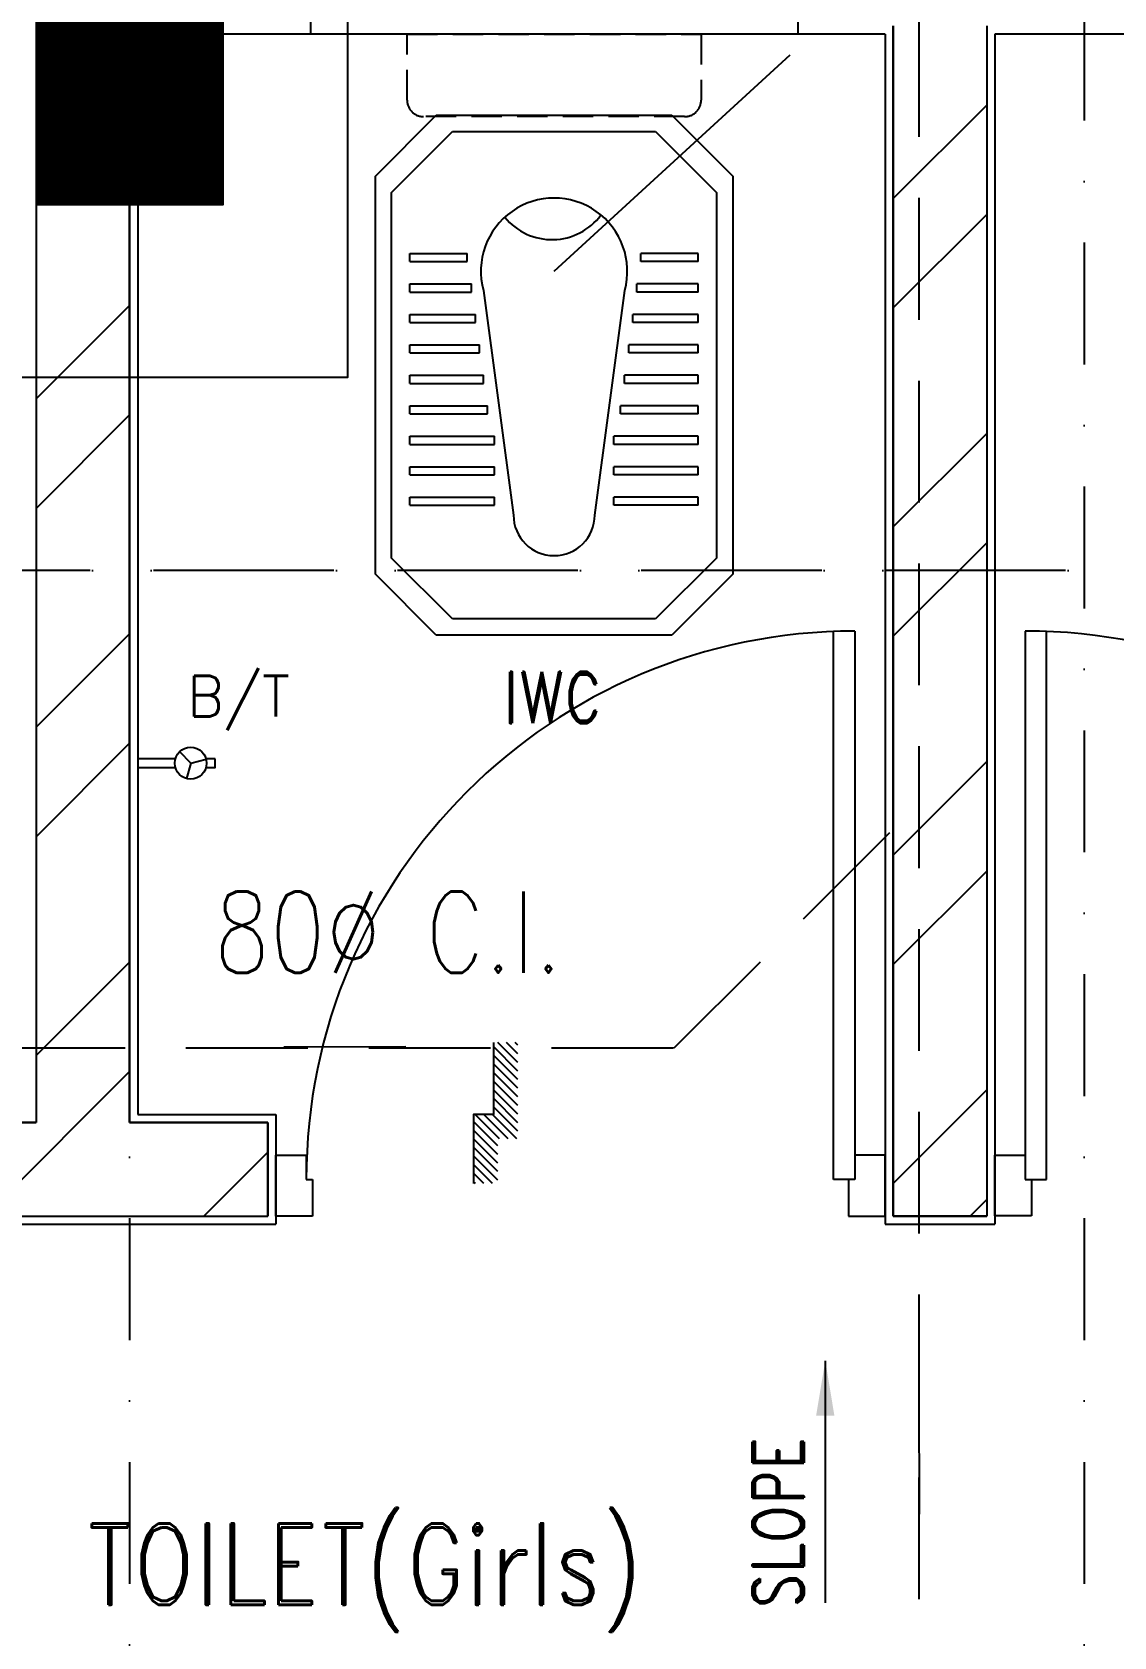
# Model space of a CAD drawing. Extents: x -437689 to -407696, y -55787 to -37037.
# Drawn here: x -435365 to -434699, y -42565 to -41577 of the extents above; entities that cross this region are included whole.
import ezdxf
from ezdxf.enums import TextEntityAlignment as Align

# ---------------------------------------------------------------- set-up
doc = ezdxf.new("R2010")
doc.units = 0
doc.header["$LTSCALE"] = 150
doc.header["$MEASUREMENT"] = 0
for name, pattern in [('DASHDOT', [1, 0.5, -0.25, 0, -0.25]), ('DASHED', [0.75, 0.5, -0.25]), ('HIDDEN2', [0.1875, 0.125, -0.0625])]:
    doc.linetypes.add(name, pattern=pattern)
doc.layers.get('0').update_dxf_attribs({"linetype": 'CONTINUOUS'})
for name, color, linetype in [('5MM', 6, 'CONTINUOUS'), ('COL', 2, 'CONTINUOUS'), ('DIM', 6, 'CONTINUOUS'), ('DOOR', 31, 'CONTINUOUS'), ('DR', 6, 'CONTINUOUS'), ('DROP', 64, 'CONTINUOUS'), ('GRID', 252, 'DASHDOT'), ('TEXT', 7, 'CONTINUOUS'), ('TOILET', 9, 'CONTINUOUS'), ('TXT', 7, 'CONTINUOUS'), ('WALL', 7, 'CONTINUOUS'), ('WASTE', 3, 'DASHED')]:
    doc.layers.add(name, color=color, linetype=linetype)
doc.styles.add('ROMANS', font='romans.shx', dxfattribs={"height": 200})
doc.styles.add('T', font='romans.shx', dxfattribs={"height": 450})
doc.styles.add('TESTI', font='ROMAND.SHX')

# ---------------------------------------------------------------- blocks, each defined once
blk = doc.blocks.new('*X0')
at = {"color": 0}
for p, q in [((12813.4, 9935), (12788.4, 9960)), ((12820.5, 9936.7), (12795.5, 9961.7)), ((12829.3, 9936.7), (12804.3, 9961.7)), ((12838.2, 9936.7), (12813.2, 9961.7)), ((12847, 9936.7), (12822, 9961.7)), ((12855.8, 9936.7), (12830.8, 9961.7)), ((12859.3, 9942.1), (12839.7, 9961.7)), ((12859.3, 9951), (12848.5, 9961.7)), ((12859.3, 9959.8), (12857.4, 9961.7)), ((12813.4, 9926.1), (12788.4, 9951.1)), ((12734.9, 9916.2), (12714.5, 9936.6)), ((12726.1, 9916.2), (12714.5, 9927.8)), ((12743.8, 9916.2), (12718.8, 9941.2)), ((12752.6, 9916.2), (12727.6, 9941.2)), ((12761.4, 9916.2), (12736.4, 9941.2)), ((12770.3, 9916.2), (12745.3, 9941.2)), ((12779.1, 9916.2), (12754.1, 9941.2)), ((12788, 9916.2), (12763, 9941.2)), ((12796.8, 9916.2), (12771.8, 9941.2)), ((12805.6, 9916.2), (12780.6, 9941.2)), ((12813.4, 9917.3), (12788.4, 9942.3)), ((12717.3, 9916.2), (12714.5, 9918.9))]:
    blk.add_line(p, q, dxfattribs=at)

msp = doc.modelspace()

# ---------------------------------------------------------------- linework, layer by layer
at = {"color": 9, "linetype": 'HIDDEN2'}
for p, q in [((-435133.77, -41618.8), (-435133.77, -41578.08)), ((-435133.77, -41578.08), (-434952.81, -41578.08)), ((-434952.81, -41578.08), (-434952.81, -41618.8)), ((-434962.94, -41628.93), (-435123.64, -41628.93))]:
    msp.add_line(p, q, dxfattribs=at)
for q in [(-435273.72, -42019.81), (-435269.61, -42036.25), (-435257.43, -42024.47)]:
    msp.add_line((-435266.92, -42026.84), q)
for points in [[(-435276.33, -42024.17), (-435299.54, -42024.17), (-435299.54, -42029.52), (-435276.33, -42029.52)], [(-435257.51, -42029.52), (-435251.8, -42029.52), (-435251.8, -42024.17)], [(-435251.8, -42024.17), (-435257.51, -42024.17)]]:
    msp.add_lwpolyline(points)
msp.add_circle((-435266.92, -42026.84), 9.79)
for centre, start, end in [((-435123.64, -41618.8), 180, 270), ((-434962.94, -41618.8), 270, 360)]:
    msp.add_arc(centre, 10.12, start, end, dxfattribs=at)
at = {"layer": '5MM'}
msp.add_lwpolyline([(-435080.59, -42198.77), (-435080.59, -42243.08), (-435092.89, -42243.08), (-435092.89, -42285.6)], dxfattribs=at)
at = {"layer": 'COL', "const_width": 115}
msp.add_lwpolyline([(-435304.54, -41683.08), (-435304.54, -41458.08)], dxfattribs=at)
at = {"layer": 'COL'}
msp.add_lwpolyline([(-435362.04, -41458.08), (-435362.04, -41683.08), (-435362.04, -41683.08), (-435247.04, -41683.08), (-435247.04, -41458.08)], dxfattribs=at)
at = {"layer": 'DOOR', "color": 8}
for p, q in [((-434871.42, -42283.08), (-434871.42, -41945.84)), ((-434858.29, -41945.58), (-434858.29, -42283.08)), ((-434753.29, -41945.54), (-434753.29, -42283.04)), ((-434740.17, -42283.04), (-434740.17, -41945.8)), ((-435214.54, -42305.58), (-435214.54, -42268.08)), ((-435214.54, -42268.08), (-435195.79, -42268.08)), ((-435195.79, -42268.08), (-435195.79, -42283.08)), ((-434839.54, -42268.08), (-434858.29, -42268.08)), ((-434858.29, -42268.08), (-434858.29, -42283.08)), ((-434839.54, -42305.58), (-434839.54, -42268.08)), ((-434777.04, -42269.72), (-434777.04, -42305.58)), ((-434772.04, -42305.54), (-434772.04, -42268.04)), ((-434772.04, -42268.04), (-434753.29, -42268.04)), ((-434753.29, -42268.04), (-434753.29, -42283.04)), ((-435195.79, -42283.08), (-435192.04, -42283.08)), ((-435192.04, -42283.08), (-435192.04, -42305.58)), ((-434858.29, -42283.08), (-434871.42, -42283.08)), ((-434858.29, -42283.08), (-434862.04, -42283.08)), ((-434862.04, -42283.08), (-434862.04, -42305.58)), ((-434753.29, -42283.04), (-434749.54, -42283.04)), ((-434753.29, -42283.04), (-434740.17, -42283.04)), ((-434749.54, -42283.04), (-434749.54, -42305.54)), ((-435192.04, -42305.58), (-435214.54, -42305.58)), ((-434862.04, -42305.58), (-434839.54, -42305.58)), ((-434749.54, -42305.54), (-434772.04, -42305.54))]:
    msp.add_line(p, q, dxfattribs=at)
for centre, start, end in [((-434858.29, -42283.08), 90, 180), ((-434753.29, -42283.04), 0, 90)]:
    msp.add_arc(centre, 337.5, start, end, dxfattribs=at)
at = {"layer": 'DR', "linetype": 'CONTINUOUS', "ltscale": 900}
msp.add_line((-435043.29, -41724.12), (-434898.05, -41590.8), dxfattribs=at)
msp.add_lwpolyline([(-435170.42, -41521.78), (-435170.42, -41789.51), (-435593.26, -41789.51), (-435643.66, -41789.51)], dxfattribs=at)
at = {"layer": 'GRID'}
for p, q in [((-435304.54, -38254.18), (-435304.54, -43799.85)), ((-434717.04, -38254.18), (-434717.04, -43799.85)), ((-432813.24, -41908.3), (-436565.54, -41908.3)), ((-432777.17, -41908.3), (-436565.54, -41908.3))]:
    msp.add_line(p, q, dxfattribs=at)
at = {"layer": 'TOILET'}
for p, q in [((-435153.29, -41665.58), (-435115.79, -41628.08)), ((-435115.79, -41628.08), (-434970.79, -41628.08)), ((-434970.79, -41628.08), (-434933.29, -41665.58)), ((-435143.29, -41675.58), (-435105.79, -41638.08)), ((-435105.79, -41638.08), (-434980.79, -41638.08)), ((-434980.79, -41638.08), (-434943.29, -41675.58)), ((-435153.29, -41910.58), (-435153.29, -41665.58)), ((-434933.29, -41665.58), (-434933.29, -41910.58)), ((-435143.29, -41900.58), (-435143.29, -41675.58)), ((-434943.29, -41675.58), (-434943.29, -41900.58)), ((-435132.02, -41718.14), (-435132.02, -41713.14)), ((-435132.02, -41718.14), (-435132.02, -41713.14)), ((-435132.02, -41713.14), (-435096.72, -41713.14)), ((-435132.02, -41713.14), (-435096.72, -41713.14)), ((-435132.02, -41718.14), (-435096.72, -41718.14)), ((-435132.02, -41718.14), (-435096.72, -41718.14)), ((-435096.72, -41718.14), (-435096.72, -41713.14)), ((-435096.72, -41718.14), (-435096.72, -41713.14)), ((-434989.86, -41718.14), (-434989.86, -41713.14)), ((-434989.86, -41718.14), (-434989.86, -41713.14)), ((-434954.56, -41713.14), (-434989.86, -41713.14)), ((-434954.56, -41713.14), (-434989.86, -41713.14)), ((-434954.56, -41718.14), (-434989.86, -41718.14)), ((-434954.56, -41718.14), (-434989.86, -41718.14)), ((-434954.56, -41718.14), (-434954.56, -41713.14)), ((-434954.56, -41718.14), (-434954.56, -41713.14)), ((-435132.02, -41736.89), (-435132.02, -41731.89)), ((-435132.02, -41731.89), (-435094.21, -41731.89)), ((-435132.02, -41736.89), (-435094.21, -41736.89)), ((-435094.21, -41736.89), (-435094.21, -41731.89)), ((-435086.77, -41735.96), (-435068.29, -41874.12)), ((-435018.29, -41874.12), (-434999.81, -41735.96)), ((-434992.37, -41736.89), (-434992.37, -41731.89)), ((-434954.56, -41731.89), (-434992.37, -41731.89)), ((-434954.56, -41736.89), (-434992.37, -41736.89)), ((-434954.56, -41736.89), (-434954.56, -41731.89)), ((-435132.02, -41755.64), (-435132.02, -41750.64)), ((-435132.02, -41755.64), (-435132.02, -41750.64)), ((-435132.02, -41750.64), (-435091.71, -41750.64)), ((-435132.02, -41750.64), (-435091.71, -41750.64)), ((-435091.71, -41755.64), (-435091.71, -41750.64)), ((-435091.71, -41755.64), (-435091.71, -41750.64)), ((-434994.88, -41755.64), (-434994.88, -41750.64)), ((-434954.56, -41750.64), (-434994.88, -41750.64)), ((-434994.88, -41755.64), (-434994.88, -41750.64)), ((-434954.56, -41750.64), (-434994.88, -41750.64)), ((-434954.56, -41755.64), (-434954.56, -41750.64)), ((-434954.56, -41755.64), (-434954.56, -41750.64)), ((-435132.02, -41755.64), (-435091.71, -41755.64)), ((-435132.02, -41755.64), (-435091.71, -41755.64)), ((-434954.56, -41755.64), (-434994.88, -41755.64)), ((-434954.56, -41755.64), (-434994.88, -41755.64)), ((-435132.02, -41774.39), (-435132.02, -41769.39)), ((-435132.02, -41769.39), (-435089.2, -41769.39)), ((-435089.2, -41774.39), (-435089.2, -41769.39)), ((-434997.38, -41774.39), (-434997.38, -41769.39)), ((-434954.56, -41769.39), (-434997.38, -41769.39)), ((-434954.56, -41774.39), (-434954.56, -41769.39)), ((-435132.02, -41774.39), (-435089.2, -41774.39)), ((-434954.56, -41774.39), (-434997.38, -41774.39)), ((-435132.02, -41793.14), (-435132.02, -41788.14)), ((-435132.02, -41793.14), (-435132.02, -41788.14)), ((-435132.02, -41788.14), (-435086.69, -41788.14)), ((-435132.02, -41788.14), (-435086.69, -41788.14)), ((-435086.69, -41793.14), (-435086.69, -41788.14)), ((-435086.69, -41793.14), (-435086.69, -41788.14)), ((-434999.89, -41793.14), (-434999.89, -41788.14)), ((-434954.56, -41788.14), (-434999.89, -41788.14)), ((-434999.89, -41793.14), (-434999.89, -41788.14)), ((-434954.56, -41788.14), (-434999.89, -41788.14)), ((-434954.56, -41793.14), (-434954.56, -41788.14)), ((-434954.56, -41793.14), (-434954.56, -41788.14)), ((-435132.02, -41793.14), (-435086.69, -41793.14)), ((-435132.02, -41793.14), (-435086.69, -41793.14)), ((-434954.56, -41793.14), (-434999.89, -41793.14)), ((-434954.56, -41793.14), (-434999.89, -41793.14)), ((-435132.02, -41811.89), (-435132.02, -41806.89)), ((-435132.02, -41806.89), (-435084.18, -41806.89)), ((-435084.18, -41811.89), (-435084.18, -41806.89)), ((-435002.4, -41811.89), (-435002.4, -41806.89)), ((-434954.56, -41806.89), (-435002.4, -41806.89)), ((-434954.56, -41811.89), (-434954.56, -41806.89)), ((-435132.02, -41811.89), (-435084.18, -41811.89)), ((-434954.56, -41811.89), (-435002.4, -41811.89)), ((-435132.02, -41830.64), (-435132.02, -41825.64)), ((-435132.02, -41825.64), (-435080.05, -41825.64)), ((-435132.02, -41830.64), (-435132.02, -41825.64)), ((-435132.02, -41825.64), (-435080.05, -41825.64)), ((-435080.05, -41830.64), (-435080.05, -41825.64)), ((-435080.05, -41830.64), (-435080.05, -41825.64)), ((-434954.56, -41825.64), (-435006.53, -41825.64)), ((-435006.53, -41830.64), (-435006.53, -41825.64)), ((-434954.56, -41825.64), (-435006.53, -41825.64)), ((-435006.53, -41830.64), (-435006.53, -41825.64)), ((-434954.56, -41830.64), (-434954.56, -41825.64)), ((-434954.56, -41830.64), (-434954.56, -41825.64)), ((-435132.02, -41830.64), (-435080.05, -41830.64)), ((-435132.02, -41830.64), (-435080.05, -41830.64)), ((-434954.56, -41830.64), (-435006.53, -41830.64)), ((-434954.56, -41830.64), (-435006.53, -41830.64)), ((-435132.02, -41849.39), (-435132.02, -41844.39)), ((-435132.02, -41844.39), (-435080.05, -41844.39)), ((-435132.02, -41849.39), (-435080.05, -41849.39)), ((-435080.05, -41849.39), (-435080.05, -41844.39)), ((-434954.56, -41844.39), (-435006.53, -41844.39)), ((-435006.53, -41849.39), (-435006.53, -41844.39)), ((-434954.56, -41849.39), (-435006.53, -41849.39)), ((-434954.56, -41849.39), (-434954.56, -41844.39)), ((-435132.02, -41863.14), (-435080.05, -41863.14)), ((-435132.02, -41868.14), (-435132.02, -41863.14)), ((-435132.02, -41868.14), (-435080.05, -41868.14)), ((-435080.05, -41868.14), (-435080.05, -41863.14)), ((-435006.53, -41868.14), (-435006.53, -41863.14)), ((-434954.56, -41863.14), (-435006.53, -41863.14)), ((-434954.56, -41868.14), (-435006.53, -41868.14)), ((-434954.56, -41868.14), (-434954.56, -41863.14)), ((-435105.79, -41938.08), (-435143.29, -41900.58)), ((-434943.29, -41900.58), (-434980.79, -41938.08)), ((-435115.79, -41948.08), (-435153.29, -41910.58)), ((-434933.29, -41910.58), (-434970.79, -41948.08)), ((-434980.79, -41938.08), (-435105.79, -41938.08)), ((-434970.79, -41948.08), (-435115.79, -41948.08))]:
    msp.add_line(p, q, dxfattribs=at)
for centre, radius, start, end in [((-435043.29, -41724.12), 45.07, 344.76191, 195.23809), ((-435044.59, -41667.09), 37.51, 219.22632, 323.3943), ((-435043.29, -41874.12), 25, 180, 360)]:
    msp.add_arc(centre, radius, start, end, dxfattribs=at)
at = {"layer": 'WALL'}
for p, q in [((-435362.04, -41350.8), (-435362.04, -42248.08)), ((-434834.54, -41573.08), (-434834.54, -42305.58)), ((-434777.04, -41573.08), (-434777.04, -42305.58)), ((-434839.54, -41578.08), (-435247.04, -41578.08)), ((-435214.54, -42243.08), (-435214.54, -42305.58)), ((-435304.54, -42248.08), (-435219.54, -42248.08)), ((-435219.54, -42248.08), (-435219.54, -42305.58)), ((-435304.54, -42305.58), (-435219.54, -42305.58)), ((-434834.54, -42305.58), (-434777.04, -42305.58))]:
    msp.add_line(p, q, dxfattribs=at)
at = {"layer": 'WALL', "linetype": 'DASHDOT', "ltscale": 900}
for p, q in [((-435193.29, -41453.08), (-435193.29, -41578.08)), ((-434893.29, -41453.08), (-434893.29, -41578.08)), ((-435247.04, -41683.08), (-435247.04, -41573.08)), ((-434834.54, -42305.58), (-434834.54, -41573.08)), ((-434777.04, -41573.08), (-434777.04, -42305.58)), ((-435304.54, -41683.08), (-435304.54, -42248.08)), ((-434777.04, -42305.58), (-434834.54, -42305.58))]:
    msp.add_line(p, q, dxfattribs=at)
at = {"layer": 'WALL', "color": 9}
for p, q in [((-434839.54, -41578.08), (-434839.54, -42310.58)), ((-434319.54, -41578.08), (-434772.04, -41578.08)), ((-434772.04, -41578.08), (-434772.04, -42310.58)), ((-435299.54, -42243.08), (-435214.54, -42243.08)), ((-434839.54, -42310.58), (-434772.04, -42310.58))]:
    msp.add_line(p, q, dxfattribs=at)
at = {"layer": 'WALL', "color": 9, "linetype": 'DASHDOT', "ltscale": 900}
for p, q in [((-434834.54, -41679.31), (-434777.04, -41621.81)), ((-435299.54, -41683.08), (-435299.54, -42243.08)), ((-434834.54, -41746.67), (-434777.04, -41689.17)), ((-435362.04, -41802.7), (-435304.54, -41745.2)), ((-435362.04, -41870.05), (-435304.54, -41812.55)), ((-434834.54, -41881.37), (-434777.04, -41823.87)), ((-434834.54, -41948.72), (-434777.04, -41891.22)), ((-435362.04, -42004.76), (-435304.54, -41947.26)), ((-435362.04, -42072.11), (-435304.54, -42014.61)), ((-434834.54, -42083.42), (-434777.04, -42025.92)), ((-434834.54, -42150.78), (-434777.04, -42093.28)), ((-435362.04, -42206.81), (-435304.54, -42149.31)), ((-435393.46, -42305.58), (-435304.54, -42216.67)), ((-434834.54, -42285.48), (-434777.04, -42227.98)), ((-435214.54, -42243.08), (-435214.54, -42310.58)), ((-435258.76, -42305.58), (-435219.54, -42266.37)), ((-434787.29, -42305.58), (-434777.04, -42295.33))]:
    msp.add_line(p, q, dxfattribs=at)
at = {"layer": 'WALL', "color": 5, "linetype": 'DASHDOT', "ltscale": 900}
for p, q in [((-435304.54, -41683.08), (-435362.04, -41683.08)), ((-435362.04, -41683.08), (-435362.04, -42248.08)), ((-435304.54, -42248.08), (-435304.54, -41683.08)), ((-435362.04, -42248.08), (-436159.54, -42248.08)), ((-435219.54, -42248.08), (-435304.54, -42248.08)), ((-435219.54, -42305.58), (-435219.54, -42248.08)), ((-436159.54, -42305.58), (-435219.54, -42305.58))]:
    msp.add_line(p, q, dxfattribs=at)
at = {"layer": 'WALL', "linetype": 'CONTINUOUS'}
for p, q in [((-436159.54, -42248.08), (-435362.04, -42248.08)), ((-436159.54, -42305.58), (-435219.54, -42305.58)), ((-434834.54, -42305.58), (-434777.04, -42305.58))]:
    msp.add_line(p, q, dxfattribs=at)
at = {"layer": 'WALL', "color": 9, "linetype": 'CONTINUOUS'}
msp.add_line((-436154.54, -42310.58), (-435214.54, -42310.58), dxfattribs=at)
at = {"layer": 'WALL', "color": 6}
msp.add_line((-434876.41, -42394.65), (-434876.41, -42543.63), dxfattribs=at)
msp.add_solid([(-434882.04, -42428.4), (-434870.79, -42428.4), (-434876.41, -42394.65)], dxfattribs=at)
at = {"layer": 'WASTE'}
for p, q in [((-434818.68, -43328.93), (-434818.68, -41277.61)), ((-434969.3, -42202.15), (-434818.68, -42051.52)), ((-435382.34, -42202.15), (-434962.72, -42202.15)), ((-435209.59, -42201.46), (-435117.93, -42201.19)), ((-434818.42, -42488.99), (-434818.68, -42397.34))]:
    msp.add_line(p, q, dxfattribs=at)

# ---------------------------------------------------------------- block references
at = {"layer": 'DROP', "extrusion": (0, 0, -1), "xscale": 0.6, "yscale": 0.6, "zscale": -0.6, "rotation": 270}
msp.add_blockref('*X0', (429115.87, -34570.05), dxfattribs=at)

# ---------------------------------------------------------------- texts
at = {"layer": 'DIM', "color": 7, "style": 'ROMANS'}
msp.add_text('B/T', height=25, dxfattribs=at).set_placement((-435205.9, -41985.68), align=Align.MIDDLE_RIGHT)
at = {"layer": 'TEXT', "style": 'T', "width": 0.8}
msp.add_text('80%%c C.I.', height=50, dxfattribs=at).set_placement((-435252.51, -42155.86))
at = {"layer": 'TXT', "style": 'TESTI', "width": 0.8}
for s, height, p in [('IWC', 31.5, (-435074.69, -42002.2)), ('TOILET(Girls)', 50, (-435331.28, -42544.8))]:
    msp.add_text(s, height=height, dxfattribs=at).set_placement(p)
msp.add_text('SLOPE', height=31.5, rotation=90, dxfattribs=at).set_placement((-434889.68, -42547.12))

doc.saveas('drawing.dxf')
